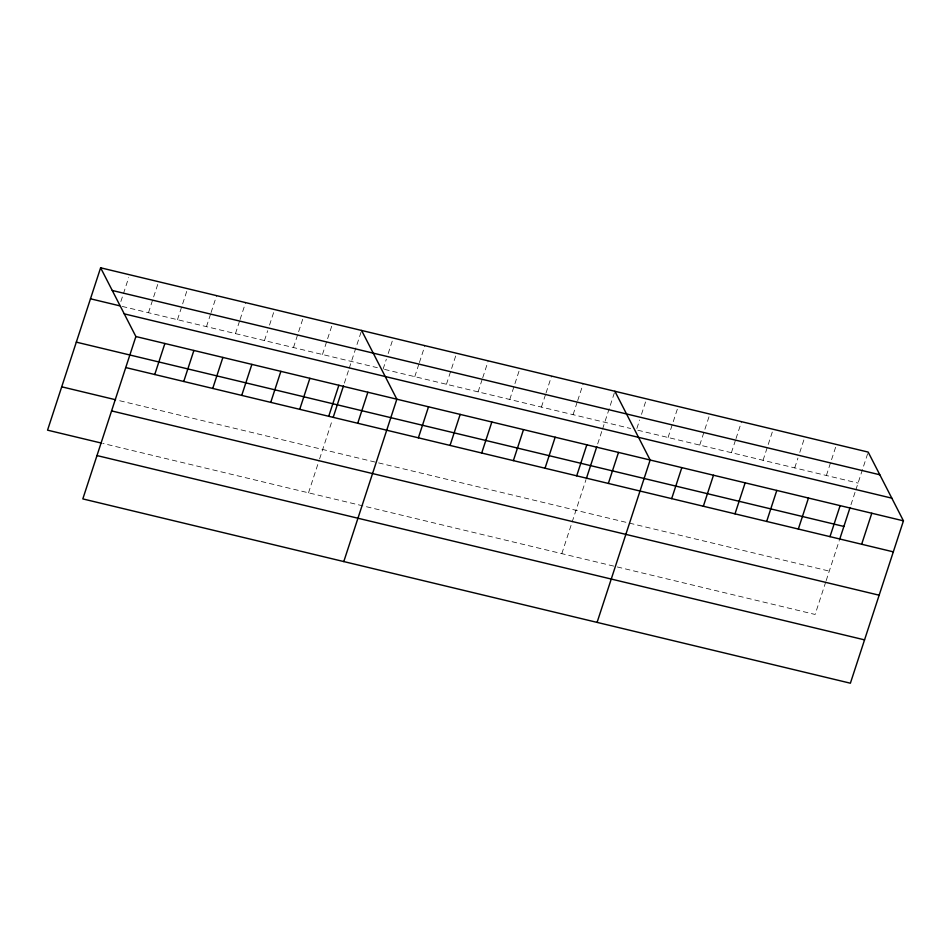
<?xml version="1.0" encoding="UTF-8"?>
<svg xmlns="http://www.w3.org/2000/svg" width="951" height="951" viewBox="0 0 951 951"><rect width="100%" height="100%" fill="white"/><g stroke="black" fill="none" stroke-linecap="round" stroke-linejoin="round"><path stroke-width="0.71" stroke-dasharray="4.75 3.57" d="M120.86 301.526L128.694 277.573M148.475 312.724L158.615 281.71M177.48 319.679L187.609 288.676M206.474 326.645L210.623 313.961M211.074 312.546L216.614 295.642M235.468 333.611L239.616 320.927M240.08 319.512L245.608 302.596M264.461 340.577L267.695 330.71M269.537 325.064L274.601 309.562M293.467 347.531L303.595 316.528M322.46 354.497L332.6 323.483M308.516 492.82L319.144 460.308M319.595 458.953L332.268 420.164M344.369 383.134L348.803 369.582M349.243 368.227L361.13 331.863M383.122 369.059L386.344 359.193M388.186 353.558L393.25 338.057M414.779 376.667L418.927 363.983M419.391 362.569L424.919 345.653M446.447 384.263L456.575 353.261M478.103 391.871L482.252 379.187M482.716 377.773L488.243 360.857M509.772 399.468L519.9 368.465M541.428 407.076L545.577 394.392M546.04 392.977L551.568 376.061M573.096 414.672L577.233 401.988M577.697 400.585L583.225 383.669M561.815 553.637L586.018 479.589M597.668 443.951L602.102 430.411M602.542 429.056L614.893 391.265M636.873 428.473L639.643 420.009M641.485 414.374L646.549 398.873M668.077 437.484L678.218 406.469M699.734 445.08L709.874 414.077M731.402 452.688L735.551 440.004M736.015 438.589L741.542 421.673M763.059 460.296L773.199 429.281M794.727 467.892L797.948 458.025M799.791 452.391L804.867 436.889M826.383 475.5L836.523 444.486M825.741 581.953L815.114 614.465L102.779 443.416M826.181 580.597L839.317 540.406M850.967 504.767L855.389 491.227M855.841 489.872L868.18 452.094M122.239 306.424L377.357 367.68M384.561 369.404L630.656 428.497M637.859 430.232L858.052 483.096M119.707 400.74L829.284 571.111"/><path stroke-width="1.43" d="M100.616 267.79L135.886 336.535L82.82 498.906L850.384 683.21L903.45 520.839L868.18 452.094L100.616 267.79L47.55 430.161L101.4 443.083M154.751 374.516L164.88 343.501M183.745 381.47L193.885 350.467M212.739 388.436L222.879 357.433M241.732 395.402L251.872 364.388M270.738 402.368L280.866 371.354M299.731 409.322L309.871 378.32M328.725 416.288L338.865 385.274M333.183 417.37L343.489 385.844M357.731 423.254L367.859 392.24M343.786 561.577L396.852 399.206L361.594 330.449M418.381 437.817L428.521 406.802M450.049 445.413L460.177 414.41M481.705 453.021L491.845 422.006M513.374 460.617L523.502 429.614M545.03 468.225L555.17 437.21M576.698 475.821L586.826 444.818M586.482 478.187L596.788 446.661M608.355 483.429L618.495 452.414M597.085 622.394L650.151 460.022L614.893 391.265M671.679 498.633L681.819 467.63M703.348 506.241L713.476 475.227M735.004 513.837L745.144 482.835M766.672 521.445L776.801 490.431M798.329 529.041L808.469 498.039M829.985 536.649L840.125 505.635M839.781 539.003L850.075 507.477M861.654 544.245L871.794 513.243M112.254 290.471L879.818 474.775M90.488 298.792L119.481 305.758M124.248 313.854L891.812 498.158M135.886 336.535L903.45 520.839M76.318 342.146L843.882 526.45M125.746 367.55L893.31 551.853M61.72 386.807L115.57 399.741M111.576 410.903L879.14 595.195M96.978 455.565L864.542 639.868"/></g></svg>
